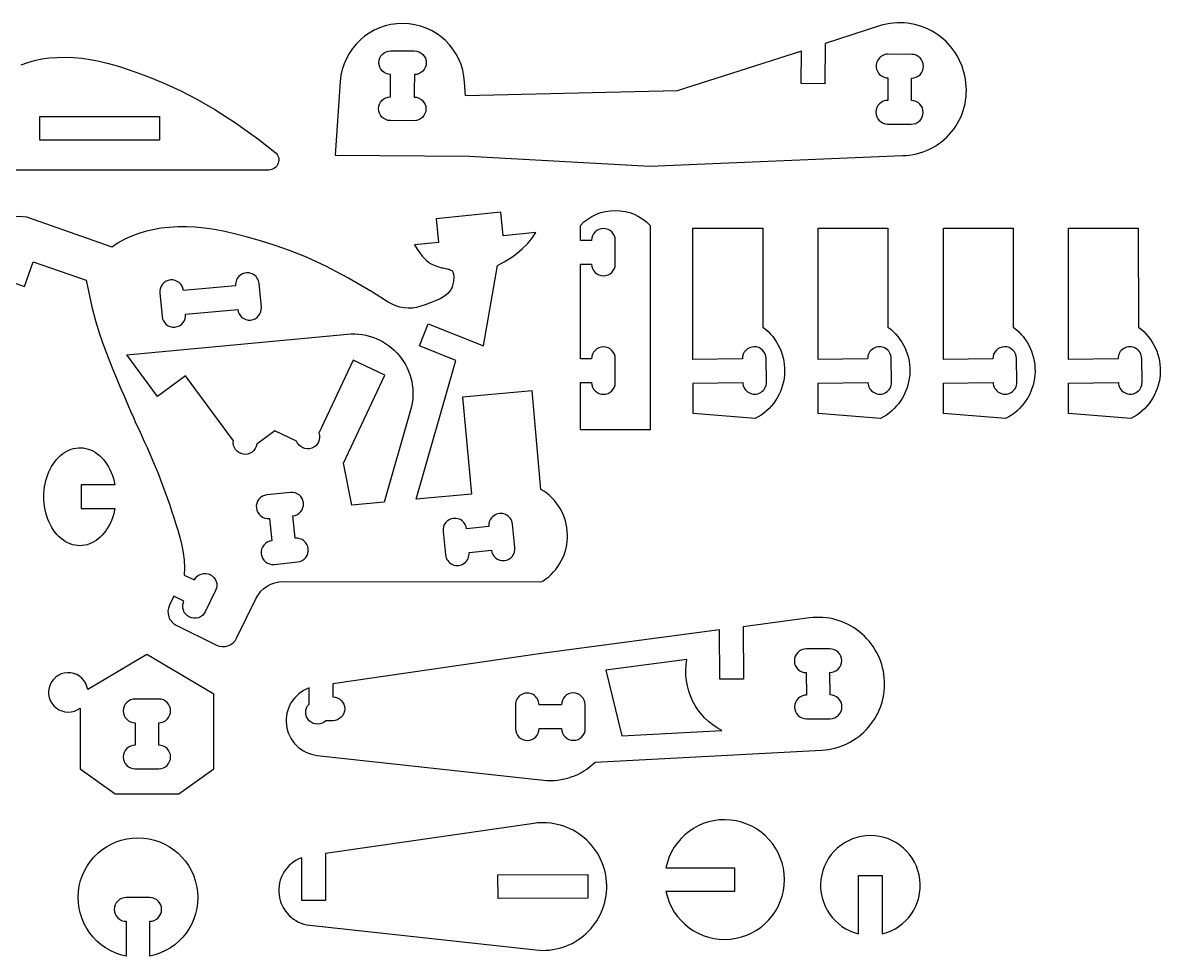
# Model space of a CAD drawing. Header units: millimetres. Extents: x 32 to 1015, y -334 to 535.
# Drawn here: x 641.2 to 871.8, y 154.2 to 343.3 of the extents above; entities that cross this region are included whole.
import ezdxf

# ---------------------------------------------------------------- set-up
doc = ezdxf.new("R2010")
doc.units = ezdxf.units.MM
doc.layers.add('External Cut', color=1, linetype='Continuous')
doc.layers.add('Internal Cut', color=5, linetype='Continuous')

msp = doc.modelspace()

# ---------------------------------------------------------------- linework, layer by layer
at = {"layer": 'External Cut', "flags": 128}
for points in [[(819.52613, 316.411636, 0.462339), (832.275965, 331.857996, 0.462339), (814.834324, 342.667576), (803.867242, 339.138611), (803.810617, 330.96305), (799.010738, 330.996295), (799.056411, 337.590592), (773.873872, 329.487407), (730.93193, 328.495393), (730.772909, 331.268799, 0.937775), (705.562434, 331.443411), (704.497232, 316.492674), (731.696855, 316.304284), (768.312285, 314.251871), (819.52613, 316.411636)], [(640.892844, 334.820044), (642.201706, 335.288513), (643.593885, 335.672905), (645.059799, 335.971391), (646.589721, 336.182468), (648.173867, 336.304908), (649.802453, 336.337713), (651.465596, 336.280074), (653.158644, 336.130488), (654.898685, 335.883913), (656.708888, 335.534066), (658.611993, 335.074456), (660.630078, 334.498606), (662.78468, 333.800192), (665.096953, 332.973094), (667.58589, 332.012146), (670.272464, 330.89862), (673.214323, 329.547387), (676.486792, 327.852802), (680.165274, 325.708141), (684.322805, 323.006951), (689.030599, 319.643354), (692.315185, 317.096594, -0.714484), (691.077849, 313.47836), (639.375203, 313.451016, -0.155709)], [(636.809569, 291.529877), (641.579835, 289.86447), (643.328513, 294.873249), (654.060898, 291.126331), (654.499247, 288.896899), (655.225842, 285.733454), (655.965633, 282.938981), (656.707844, 280.472368), (657.4417, 278.292503), (658.156426, 276.358275), (658.841248, 274.628571), (659.485389, 273.062281), (660.081483, 271.621858), (660.635797, 270.284029), (661.158004, 269.029085), (661.657779, 267.837318), (662.144797, 266.68902), (662.628732, 265.564482), (663.119258, 264.443998), (663.62605, 263.307858), (664.156132, 262.140509), (664.705929, 260.943014), (665.269213, 259.720591), (665.83976, 258.478459), (666.411342, 257.221834), (666.977734, 255.955934), (667.53271, 254.685977), (668.070044, 253.417181), (668.585128, 252.153085), (669.079828, 250.890511), (669.557627, 249.624605), (670.022011, 248.35051), (670.476464, 247.06337), (670.924469, 245.758331), (671.369511, 244.430535), (671.815073, 243.075128), (672.261002, 241.688716), (672.692582, 240.273756), (673.091461, 238.834166), (673.439285, 237.373867), (673.7177, 235.896777), (673.908355, 234.406816), (673.992894, 232.907902), (673.952965, 231.403954), (675.993284, 230.400597, -0.414214), (679.206053, 231.495168, -0.414214), (680.300624, 228.282398), (678.182425, 223.975058, -0.414214), (674.969656, 222.880488, -0.414214), (673.875085, 226.093257), (671.834766, 227.096614), (670.942893, 225.282998, 0.414214), (672.325509, 221.224763), (680.486784, 217.211334, 0.414214), (684.545019, 218.593949), (688.533908, 226.705323, -0.286049), (693.978863, 230.092852), (746.130497, 230.057546, 0.145967), (746.68421, 230.222305, 0.55612), (746.251065, 248.759853), (744.431128, 268.741168), (730.342097, 267.457911), (732.135838, 247.76421), (720.959793, 246.746275), (729.017688, 274.899808), (721.628966, 277.852068), (723.40996, 282.309422), (734.62109, 277.829869), (737.452221, 294.127099), (738.805711, 294.857882), (740.128719, 295.675292), (741.34821, 296.549257), (742.465813, 297.490016), (743.483157, 298.507811), (744.401871, 299.612882), (745.223585, 300.815468), (738.569514, 300.133595), (738.080199, 304.908583), (725.01181, 303.569406), (725.501124, 298.794418), (720.633438, 298.295604), (721.141608, 297.457714), (721.674774, 296.674409), (722.170821, 296.035424), (722.633525, 295.52186), (723.066656, 295.114819), (723.473987, 294.795401), (723.859293, 294.544707), (724.226344, 294.343839), (724.578384, 294.176449), (724.916537, 294.036396), (725.241394, 293.920091), (725.553549, 293.823943), (725.853594, 293.744364), (726.142123, 293.677763), (726.419729, 293.620552), (726.687005, 293.56914), (726.944073, 293.519977), (727.189183, 293.469664), (727.42011, 293.41484), (727.634635, 293.352146), (727.830534, 293.278222), (728.005586, 293.189708), (728.157568, 293.083242), (728.28426, 292.955466), (728.384247, 292.803897), (728.459357, 292.629567), (728.512224, 292.434386), (728.545482, 292.220264), (728.561768, 291.989111), (728.563716, 291.742837), (728.553961, 291.483352), (728.535138, 291.212566), (728.508437, 290.932211), (728.469262, 290.643311), (728.411572, 290.346714), (728.329327, 290.043264), (728.216485, 289.733809), (728.067005, 289.419196), (727.874848, 289.10027), (727.63397, 288.777879), (727.334472, 288.451855), (726.951008, 288.117978), (726.454373, 287.771015), (725.815361, 287.405732), (725.004767, 287.016897), (723.993387, 286.599275), (722.752013, 286.147634), (721.871118, 285.85946, -0.224413), (715.295978, 286.687974), (712.115278, 288.71263), (707.079992, 291.647301), (702.648913, 293.973858), (698.742656, 295.789829), (695.28184, 297.192744), (692.187082, 298.280131), (689.378998, 299.14952), (686.787787, 299.882792), (684.381972, 300.499238), (682.139657, 301.002503), (680.038945, 301.396229), (678.057941, 301.684061), (676.174747, 301.869642), (674.367469, 301.956615), (672.614209, 301.948625), (670.898246, 301.84892), (669.223553, 301.659171), (667.599275, 301.380655), (666.03456, 301.014647), (664.538554, 300.562423), (663.120404, 300.02526), (661.789256, 299.404433), (660.554257, 298.70122), (659.423812, 297.916194), (659.340981, 297.845652), (641.997388, 303.900691, 0.333944), (632.074804, 298.802173)], [(754.243282, 260.82416), (754.243282, 270.424148), (756.516964, 270.424148, 1), (761.316958, 270.424148), (761.316958, 275.224142, 1), (756.516964, 275.224142), (754.243282, 275.224142), (754.243282, 294.424118), (756.516964, 294.424118, 1), (761.316958, 294.424118), (761.316958, 299.224112, 1), (756.516964, 299.224112), (754.243282, 299.224112), (754.243282, 302.255687, -0.428571), (768.390633, 302.255687), (768.390633, 260.82416), (754.243282, 260.82416)], [(777.066634, 264.164365), (777.063822, 270.268741), (787.150667, 270.423914, 1), (791.950093, 270.497746), (791.87626, 275.297173, 1), (787.076834, 275.22334), (777.06161, 275.069269), (777.049334, 301.711124), (791.196683, 301.717643), (791.205928, 281.65362, -0.55612), (789.681175, 263.095569), (777.066634, 264.164365)], [(802.445259, 264.164365), (802.442447, 270.268741), (812.529292, 270.423914, 1), (817.328718, 270.497746), (817.254885, 275.297173, 1), (812.455459, 275.22334), (802.440235, 275.069269), (802.427959, 301.711124), (816.575308, 301.717643), (816.584553, 281.65362, -0.55612), (815.0598, 263.095569), (802.445259, 264.164365)], [(827.823884, 264.164365), (827.821072, 270.268741), (837.907917, 270.423914, 1), (842.707343, 270.497746), (842.63351, 275.297173, 1), (837.834084, 275.22334), (827.81886, 275.069269), (827.806584, 301.711124), (841.953933, 301.717643), (841.963178, 281.65362, -0.55612), (840.438425, 263.095569), (827.823884, 264.164365)], [(853.202509, 264.164365), (853.199697, 270.268741), (863.286542, 270.423914, 1), (868.085968, 270.497746), (868.012135, 275.297173, 1), (863.212709, 275.22334), (853.197485, 275.069269), (853.185209, 301.711124), (867.332558, 301.717643), (867.341803, 281.65362, -0.55612), (865.817051, 263.095569), (853.202509, 264.164365)], [(662.276214, 276.031767), (707.05002, 280.217297, -0.527867), (719.826093, 264.819913), (714.484384, 246.156482), (707.9329, 245.55976), (706.191791, 254.100886), (714.566494, 271.937949), (708.163446, 274.944252), (701.231235, 260.179516, -0.414214), (699.788743, 257.10719, -0.414214), (696.716417, 258.549682), (692.326763, 260.610674), (688.646076, 257.89777, -0.414214), (685.91392, 255.883994, -0.414214), (683.900144, 258.616151), (674.222505, 271.746127), (668.528406, 267.549209), (662.276214, 276.031767)], [(700.896307, 194.851985), (746.731921, 189.84112, 0.225057), (757.202866, 193.472745), (803.149799, 195.912074, 0.425796), (815.845695, 210.603407, 0.425796), (800.665886, 222.711027), (787.233169, 220.930198), (787.275639, 210.310393), (782.475683, 210.291198), (782.435681, 220.294176), (746.359669, 215.510952), (704.035098, 209.375023), (704.045822, 206.693319, -0.414214), (706.455397, 204.302939, -0.414214), (704.065017, 201.893363), (702.659143, 201.887741, -1), (699.251488, 205.268249), (699.238452, 208.528203, 0.793291), (700.896307, 194.851985)], [(654.364839, 208.203184, 0.76331), (646.730671, 209.150376, 0.76331), (652.821159, 204.451052), (652.821159, 192.132298), (659.927865, 187.079672), (666.366838, 187.079672), (672.80581, 187.079672), (679.912516, 192.132298), (679.912516, 207.289557), (666.366838, 215.306564), (654.364839, 208.203184)], [(699.397738, 160.436676), (745.233351, 155.425811, 0.45175), (759.571771, 168.510868, 0.45175), (744.783101, 181.084819), (702.536528, 174.959714), (702.57453, 165.457021), (697.774574, 165.437825), (697.739882, 174.112895, 0.793291), (699.397738, 160.436676)], [(771.582407, 172.094599), (785.489886, 172.094599), (785.489886, 167.294605), (771.582407, 167.294605, 0.905035), (795.595136, 169.694602, 0.905035), (771.582407, 172.094599)], [(662.151079, 154.157619, -0.905035), (664.551076, 178.170348, -0.905035), (666.951073, 154.157619), (666.951073, 161.244053, 0.414214), (669.35107, 163.64405, 0.414214), (666.951073, 166.044047), (662.151079, 166.044047, 0.414214), (659.751082, 163.64405, 0.414214), (662.151079, 161.244053), (662.151079, 154.157619)], [(810.620558, 158.688489), (810.620558, 170.525653), (815.420552, 170.525653), (815.420552, 158.688489, 0.886757), (813.020555, 178.609854, 0.886757), (810.620558, 158.688489)]]:
    msp.add_lwpolyline(points, format="xyb", dxfattribs=at)
msp.add_lwpolyline([(653.017964, 249.67208), (653.017964, 244.872086), (659.874841, 244.872086), (659.743132, 244.24313), (659.580252, 243.623982), (659.387914, 243.021878), (659.166993, 242.43907), (658.918431, 241.877765), (658.643244, 241.340124), (658.342529, 240.828268), (658.01747, 240.34427), (657.669345, 239.890145), (657.299524, 239.467841), (656.909474, 239.079223), (656.500759, 238.726064), (656.075036, 238.410027), (655.634054, 238.132653), (655.179646, 237.895351), (654.713727, 237.699379), (654.238288, 237.545843), (653.755386, 237.435676), (653.267139, 237.369635), (652.775713, 237.348291), (652.283322, 237.37202), (651.792209, 237.440996), (651.304642, 237.555184), (650.822904, 237.714336), (650.34928, 237.917984), (649.886047, 238.165434), (649.435465, 238.455765), (648.99976, 238.787821), (648.581116, 239.160207), (648.181658, 239.571289), (647.803437, 240.019191), (647.448416, 240.501791), (647.118445, 241.016726), (646.815249, 241.561398), (646.540399, 242.132982), (646.295292, 242.72845), (646.081129, 243.344598), (645.898894, 243.978081), (645.749341, 244.625471), (645.632985, 245.283307), (645.550107, 245.948155), (645.500768, 246.616671), (645.484829, 247.285638), (645.501984, 247.951998), (645.551787, 248.612864), (645.633686, 249.265514), (645.74704, 249.907371), (645.891138, 250.53598), (646.065207, 251.148979), (646.268411, 251.74408), (646.499852, 252.31905), (646.758562, 252.871698), (647.043493, 253.399878), (647.353516, 253.901486), (647.687413, 254.374471), (648.043872, 254.816841), (648.421486, 255.226678), (648.818752, 255.602149), (649.234069, 255.941522), (649.665746, 256.243177), (650.112003, 256.505623), (650.570974, 256.727506), (651.040714, 256.907622), (651.519207, 257.044932), (652.004373, 257.138565), (652.494074, 257.187836), (652.986124, 257.192245), (653.4783, 257.151491), (653.968345, 257.065479), (654.453985, 256.934323), (654.932937, 256.758352), (655.402915, 256.538121), (655.861649, 256.274406), (656.30689, 255.968219), (656.736425, 255.620804), (657.148092, 255.233645), (657.539791, 254.808468), (657.909503, 254.347241), (658.255305, 253.852178), (658.57539, 253.32573), (658.86809, 252.770584), (659.131897, 252.189642), (659.365484, 251.586004), (659.567731, 250.962932), (659.737738, 250.323808), (659.874841, 249.67208), (653.017964, 249.67208)], dxfattribs=at)
at = {"layer": 'Internal Cut', "flags": 128}
for points in [[(720.555538, 329.596301), (720.546251, 328.25547, -1), (720.513006, 323.455592), (715.713127, 323.488836, -1), (715.746372, 328.288715), (715.777867, 332.835969, -1), (715.811112, 337.635848), (720.610991, 337.602603, -1), (720.577746, 332.802724), (720.555538, 329.596301)], [(816.510584, 322.790693), (821.310463, 322.757448, 0.414214), (823.727025, 325.140765, 0.414214), (821.343708, 327.557327), (821.375203, 332.104581, 0.414214), (823.791765, 334.487898, 0.414214), (821.408448, 336.90446), (816.608569, 336.937705, 1), (816.575324, 332.137826), (816.543829, 327.590572, 1), (816.510584, 322.790693)], [(669.439194, 283.80589, 1), (674.218352, 284.252654), (684.782805, 285.240237, 1), (689.561962, 285.687), (689.115199, 290.466158, 1), (684.336041, 290.019394), (673.771588, 289.031811, 1), (668.992431, 288.585048), (669.439194, 283.80589)], [(692.175552, 233.571379), (696.94873, 234.078047, 0.414214), (699.081985, 236.71797, 0.414214), (696.442062, 238.851225), (695.96206, 243.373184, 1), (695.455392, 248.146362), (690.682214, 247.639694, 0.414214), (688.548959, 244.99977, 0.414214), (691.188882, 242.866515), (691.668884, 238.344557, 0.414214), (689.535629, 235.704634, 0.414214), (692.175552, 233.571379)], [(726.896511, 235.476655, 1), (731.669689, 235.983323), (736.191648, 236.463324, 1), (740.964826, 236.969993), (740.458158, 241.743171, 1), (735.68498, 241.236503), (731.163021, 240.756501, 1), (726.389843, 240.249833), (726.896511, 235.476655)], [(800.064131, 202.27727), (804.864086, 202.296466, 0.414214), (807.254466, 204.706041, 0.414214), (804.844891, 207.096421), (804.826706, 211.643748, 0.414214), (807.217086, 214.053323, 0.414214), (804.807511, 216.443704), (800.007555, 216.424508, 0.414214), (797.617175, 214.014933, 0.414214), (800.02675, 211.624552), (800.044935, 207.077226, 0.414214), (797.654555, 204.667651, 0.414214), (800.064131, 202.27727)], [(762.603475, 198.819205), (782.91933, 199.897776, -0.331221), (775.808836, 214.318795), (759.396735, 212.142977), (762.603475, 198.819205)], [(663.966841, 206.279649, 1), (663.966841, 201.479654), (663.966841, 196.932292, 1), (663.966841, 192.132298), (666.366838, 192.132298), (668.766835, 192.132298, 1), (668.766835, 196.932292), (668.766835, 201.479654, 1), (668.766835, 206.279649), (666.366838, 206.279649), (663.966841, 206.279649)], [(741.073582, 200.270974, 1), (745.873537, 200.29017), (750.420864, 200.308355, 1), (755.22082, 200.32755), (755.201624, 205.127506, 1), (750.401668, 205.10831), (745.854342, 205.090125, 1), (741.054386, 205.07093), (741.073582, 200.270974)]]:
    msp.add_lwpolyline(points, format="xyb", dxfattribs=at)
for points in [[(644.666074, 319.516966), (644.663535, 324.316959), (668.916133, 324.329785), (668.918672, 319.529792), (644.666074, 319.516966)], [(737.553978, 165.847583), (737.534783, 170.647539), (755.724088, 170.720279), (755.743284, 165.920324), (737.553978, 165.847583)]]:
    msp.add_lwpolyline(points, dxfattribs=at)

doc.saveas('drawing.dxf')
